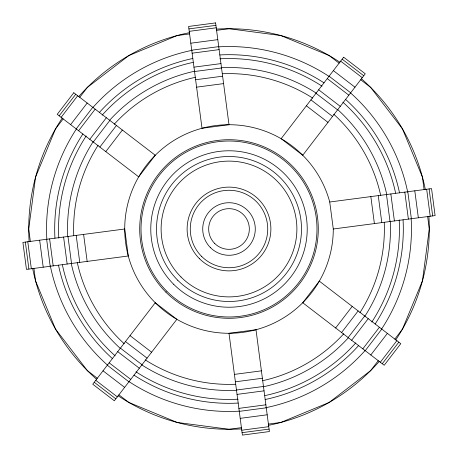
<?xml version="1.0" encoding="UTF-8"?>
<svg xmlns="http://www.w3.org/2000/svg" width="458" height="458" viewBox="0 0 458 458"><rect width="100%" height="100%" fill="white"/><g stroke="black" fill="none" stroke-linecap="round" stroke-linejoin="round"><path stroke-width="0.69" d="M59.168 115.84L75.742 94.245M61.12 117.34L77.694 95.739M63.181 118.92L55.55 128.858L35.541 177.166L28.717 229L30.354 241.423M79.755 97.319L87.381 87.381L128.858 55.55L177.166 35.541L189.583 33.909M70.618 124.628L87.192 103.027M76.205 128.916L92.779 107.315M78.599 130.753L95.172 109.153M89.779 139.329L106.353 117.735M93.277 142.014L109.851 120.42M99.861 147.064L116.435 125.463M105.792 151.615L122.366 130.02M335.634 327.98L352.208 306.385M341.565 332.537L358.139 310.936M348.149 337.58L364.723 315.986M351.647 340.265L368.221 318.671M362.828 348.847L379.401 327.247M365.221 350.685L381.795 329.084M370.808 354.973L387.382 333.372M378.245 360.681L370.619 370.619L329.142 402.45L280.834 422.459L268.417 424.091M394.819 339.08L402.45 329.142L422.459 280.834L429.283 229L427.646 216.577M380.306 362.261L396.88 340.66M382.258 363.755L398.832 342.16M188.925 28.894L215.918 25.345M189.246 31.339L216.239 27.783M216.577 30.354L229 28.717L280.834 35.541L329.142 55.55L339.08 63.181M190.809 43.207L217.802 39.651M191.73 50.185L218.724 46.636M192.125 53.18L219.113 49.624M193.963 67.149L220.956 63.599M194.536 71.522L221.529 67.973M195.623 79.749L222.611 76.194M196.596 87.163L223.59 83.608M329.731 202.007L431.545 188.604L435.1 215.598L333.287 229A104.287 104.287 0 0 1 184.929 323.514A104.287 104.287 0 0 1 161.966 149.113A104.287 104.287 0 0 1 329.731 202.007L333.287 229M234.41 374.392L261.404 370.837M235.389 381.806L262.377 378.251M236.471 390.027L263.464 386.478M237.044 394.401L264.037 390.851M238.887 408.376L265.875 404.82M239.276 411.364L266.27 407.815M240.198 418.349L267.191 414.793M241.423 427.646L229 429.283L177.166 422.459L128.858 402.45L118.92 394.819M241.761 430.217L268.754 426.661M242.082 432.655L269.075 429.106M342.16 59.168L363.755 75.742M340.66 61.12L362.261 77.694M360.681 79.755L370.619 87.381L402.45 128.858L422.459 177.166L424.091 189.583M333.372 70.618L354.973 87.192M329.084 76.205L350.685 92.779M327.247 78.599L348.847 95.172M318.671 89.779L340.265 106.353M315.986 93.277L337.58 109.851M310.936 99.861L332.537 116.435M306.385 105.792L327.98 122.366M130.02 335.634L151.615 352.208M125.463 341.565L147.064 358.139M120.42 348.149L142.014 364.723M117.735 351.647L139.329 368.221M109.153 362.828L130.753 379.401M107.315 365.221L128.916 381.795M103.027 370.808L124.628 387.382M97.319 378.245L87.381 370.619L55.55 329.142L35.541 280.834L33.909 268.417M95.739 380.306L117.34 396.88M94.245 382.258L115.84 398.832M429.106 188.925L432.655 215.918M426.661 189.246L430.217 216.239M414.793 190.809L418.349 217.802M407.815 191.73L411.364 218.724M404.82 192.125L408.376 219.113M390.851 193.963L394.401 220.956M386.478 194.536L390.027 221.529M378.251 195.623L381.806 222.611M370.837 196.596L374.392 223.59M83.608 234.41L87.163 261.404M76.194 235.389L79.749 262.377M67.973 236.471L71.522 263.464M63.599 237.044L67.149 264.037M49.624 238.887L53.18 265.875M46.636 239.276L50.185 266.27M39.651 240.198L43.207 267.191M27.783 241.761L31.339 268.754M25.345 242.082L28.894 269.075M428.877 216.313A200.283 200.283 0 0 1 395.758 339.928M379.31 361.362A200.283 200.283 0 0 1 268.474 425.35M241.687 428.877A200.283 200.283 0 0 1 118.072 395.758M96.638 379.31A200.283 200.283 0 0 1 32.65 268.474M29.123 241.687A200.283 200.283 0 0 1 62.242 118.072M78.69 96.638A200.283 200.283 0 0 1 189.526 32.65M216.313 29.123A200.283 200.283 0 0 1 339.928 62.242M361.362 78.69A200.283 200.283 0 0 1 425.35 189.526M411.147 218.363A182.456 182.456 0 0 1 381.428 329.285M365.318 350.278A182.456 182.456 0 0 1 265.869 407.694M239.637 411.147A182.456 182.456 0 0 1 128.715 381.428M107.722 365.318A182.456 182.456 0 0 1 50.306 265.869M46.853 239.637A182.456 182.456 0 0 1 76.572 128.715M92.682 107.722A182.456 182.456 0 0 1 192.131 50.306M218.363 46.853A182.456 182.456 0 0 1 329.285 76.572M350.278 92.682A182.456 182.456 0 0 1 407.694 192.131M403.069 219.783A174.315 174.315 0 0 1 375.142 324.018M358.603 345.572A174.315 174.315 0 0 1 265.153 399.525M238.217 403.069A174.315 174.315 0 0 1 133.982 375.142M112.428 358.603A174.315 174.315 0 0 1 58.475 265.153M54.931 238.217A174.315 174.315 0 0 1 82.858 133.982M99.397 112.428A174.315 174.315 0 0 1 192.847 58.475M219.783 54.931A174.315 174.315 0 0 1 324.018 82.858M345.572 99.397A174.315 174.315 0 0 1 399.525 192.847M399.193 219.846A170.439 170.439 0 0 1 371.816 322.026M355.82 342.87A170.439 170.439 0 0 1 264.901 395.615M238.154 399.193A170.439 170.439 0 0 1 135.974 371.816M115.13 355.82A170.439 170.439 0 0 1 62.385 264.901M58.807 238.154A170.439 170.439 0 0 1 86.184 135.974M102.18 115.13A170.439 170.439 0 0 1 193.099 62.385M219.846 58.807A170.439 170.439 0 0 1 322.026 86.184M342.87 102.18A170.439 170.439 0 0 1 395.615 193.099M384.251 222.622A155.382 155.382 0 0 1 359.879 312.751M343.775 333.745A155.382 155.382 0 0 1 262.325 380.77M235.378 384.251A155.382 155.382 0 0 1 145.249 359.879M124.255 343.775A155.382 155.382 0 0 1 77.23 262.325M73.749 235.378A155.382 155.382 0 0 1 98.121 145.249M114.225 124.255A155.382 155.382 0 0 1 195.675 77.23M222.622 73.749A155.382 155.382 0 0 1 312.751 98.121M333.745 114.225A155.382 155.382 0 0 1 380.77 195.675M390.296 221.168A161.485 161.485 0 0 1 364.768 316.432M348.59 337.512A161.485 161.485 0 0 1 263.178 386.827M236.832 390.296A161.485 161.485 0 0 1 141.568 364.768M120.488 348.59A161.485 161.485 0 0 1 71.173 263.178M67.704 236.832A161.485 161.485 0 0 1 93.232 141.568M109.41 120.488A161.485 161.485 0 0 1 194.822 71.173M221.168 67.704A161.485 161.485 0 0 1 316.432 93.232M337.512 109.41A161.485 161.485 0 0 1 386.827 194.822M73.79 92.745L57.216 114.34L138.682 176.857L155.256 155.256L73.79 92.745M155.256 302.744L92.745 384.21L114.34 400.784L176.857 319.318L155.256 302.744M343.66 57.216L281.143 138.682L302.744 155.256L365.255 73.79L343.66 57.216M319.318 281.143L302.744 302.744L384.21 365.255L400.784 343.66L319.318 281.143M215.598 22.9L188.604 26.455L202.007 128.269L229 124.713L215.598 22.9M124.713 229L22.9 242.402L26.455 269.396L128.269 255.993L124.713 229M255.993 329.731L229 333.287L242.402 435.1L269.396 431.545L255.993 329.731M173.691 284.309A78.215 78.215 0 0 0 304.553 249.244A78.215 78.215 0 0 0 208.756 153.447A78.215 78.215 0 0 0 173.691 284.309M165.865 292.135A89.287 89.287 0 0 0 315.247 252.112A89.287 89.287 0 0 0 205.888 142.753A89.287 89.287 0 0 0 165.865 292.135M166.786 291.214A87.988 87.988 0 0 0 313.988 251.774A87.988 87.988 0 0 0 206.226 144.012A87.988 87.988 0 0 0 166.786 291.214M199.385 258.615A41.884 41.884 0 0 0 269.459 239.837A41.884 41.884 0 0 0 218.163 188.541A41.884 41.884 0 0 0 199.385 258.615M210.417 247.583A26.283 26.283 0 0 0 254.39 235.801A26.283 26.283 0 0 0 222.199 203.61A26.283 26.283 0 0 0 210.417 247.583M201.612 256.388A38.735 38.735 0 0 0 266.413 239.024A38.735 38.735 0 0 0 218.976 191.587A38.735 38.735 0 0 0 201.612 256.388M214.619 243.381A20.335 20.335 0 0 0 248.642 234.261A20.335 20.335 0 0 0 223.739 209.358A20.335 20.335 0 0 0 214.619 243.381M177.744 280.256A72.49 72.49 0 0 0 299.022 247.761A72.49 72.49 0 0 0 210.239 158.978A72.49 72.49 0 0 0 177.744 280.256M180.996 277.004A67.887 67.887 0 0 0 294.574 246.57A67.887 67.887 0 0 0 211.43 163.426A67.887 67.887 0 0 0 180.996 277.004"/></g></svg>
